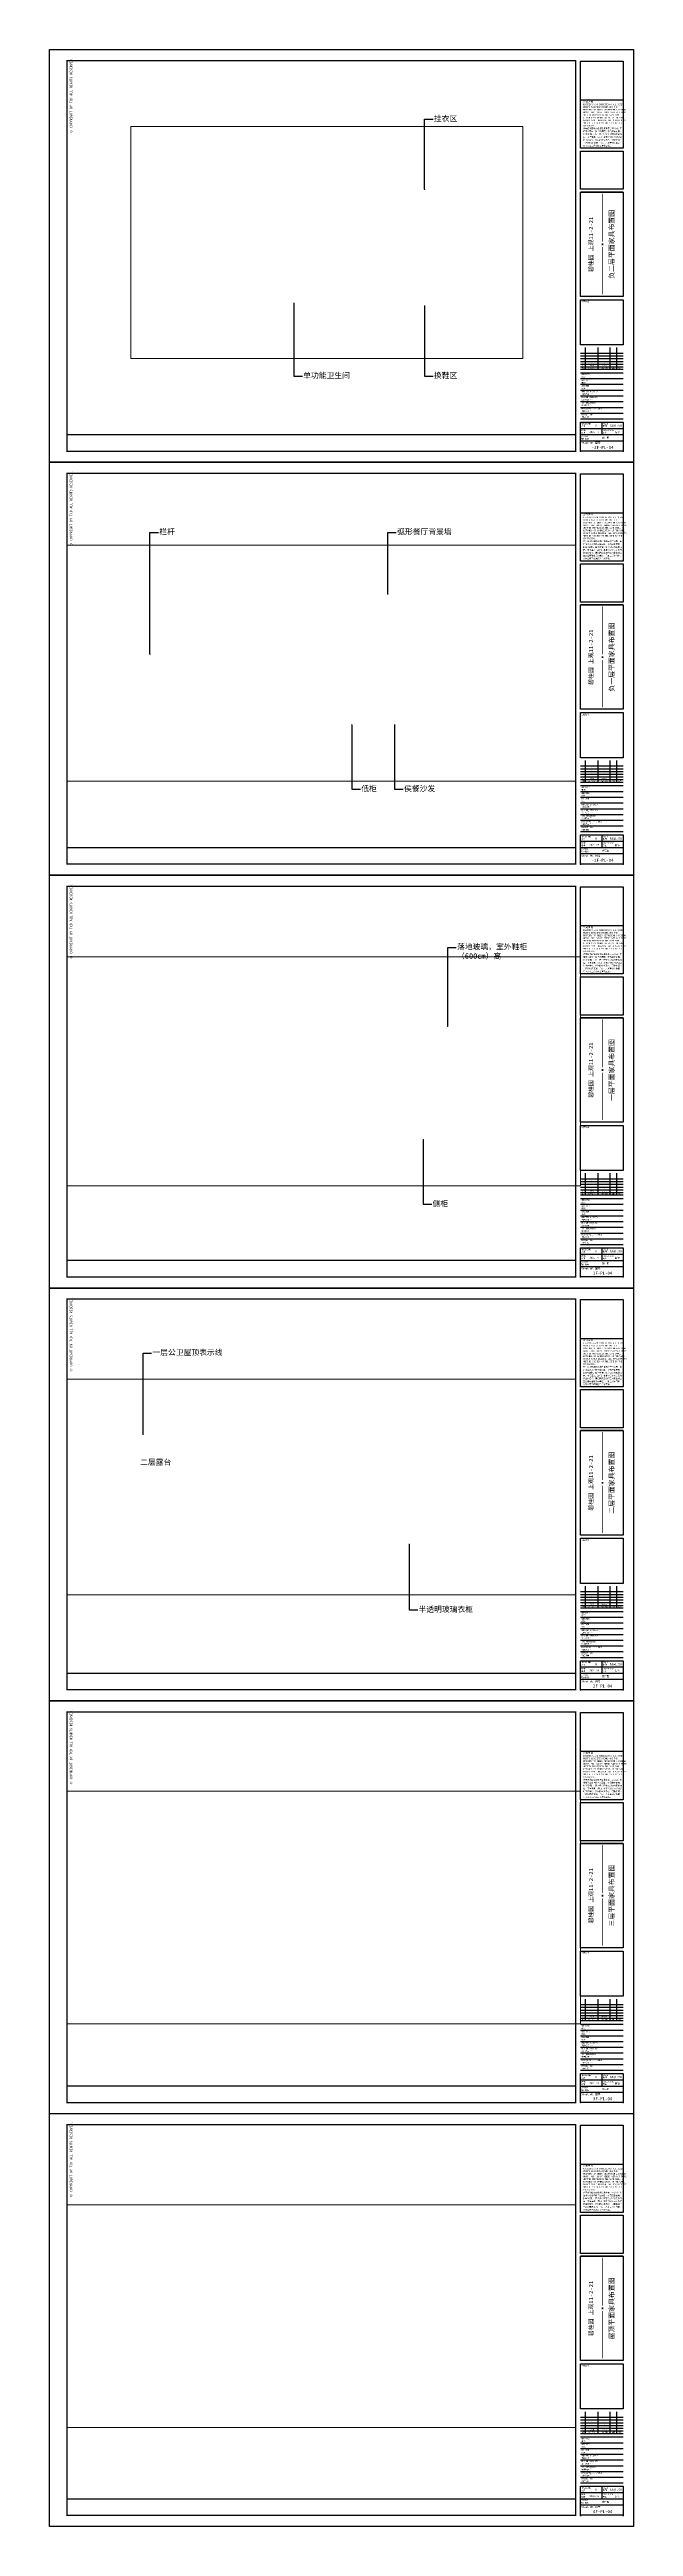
# Paper-space layout 'PLAN' of a CAD drawing. Header units: millimetres. Extents: x 23469 to 26696, y -99471 to -96744.
# Drawn here: x 26276 to 26696, y -99471 to -97689 of the extents above; entities outside this region: 2.
import ezdxf
from ezdxf.enums import TextEntityAlignment as Align

# ---------------------------------------------------------------- set-up
doc = ezdxf.new("R2010")
doc.units = ezdxf.units.MM
for name, color, linetype in [('F-TEXT', 6, 'Continuous'), ('S-COLUMN', 6, 'Continuous'), ('S-FRAME', 3, 'Continuous')]:
    doc.layers.add(name, color=color, linetype=linetype)
doc.styles.add('HT', font='simhei.ttf')
doc.styles.add('宋体', font='')
doc.styles.add('黑体', font='simhei.ttf')
doc.styles.get('宋体').set_extended_font_data('SimSun')
doc.dimstyles.new('TCD', dxfattribs={"dimscale": 0, "dimtxt": 2.2, "dimasz": 1, "dimexe": 1.25, "dimexo": 3, "dimtad": 1, "dimdec": 4, "dimrnd": 5, "dimtxsty": '宋体', "dimblk": 'ARCHTICK', "dimcen": 2.5, "dimadec": 0, "dimazin": 0, "dimtfac": 1, "dimtdec": 4, "dimtix": 1, "dimtmove": 2, "dimatfit": 3, "dimldrblk": 'DOT', "dimfxl": 1, "dimlwd": -1, "dimarcsym": 0})

# ---------------------------------------------------------------- blocks, each defined once
blk = doc.blocks.new('*U14')
at = {"layer": 'S-FRAME', "linetype": 'Continuous'}
h = blk.add_hatch(color=3, dxfattribs=at)
h.paths.add_polyline_path([(398.2, 157.4), (397.3, 157.4), (397.3, 156.8), (398.2, 156.8)])
h.paths.add_polyline_path([(398.2, 156.3), (398.2, 156.8), (397.3, 156.8), (397.3, 156.3)])
at = {"layer": 'S-FRAME', "color": 3}
for p, q in [((381.9, 260.7), (412.5, 260.7)), ((382, 64.4), (412.6, 64.4)), ((382, 60.2), (412.6, 60.2)), ((382, 56.1), (412.6, 56.1)), ((382, 52), (412.6, 52)), ((382, 47.8), (412.6, 47.8)), ((382, 43.7), (412.6, 43.7)), ((382, 39.5), (412.6, 39.5)), ((381.9, 28.9), (412.5, 28.9)), ((381.9, 24.4), (412.5, 24.4)), ((381.9, 19.9), (412.5, 19.9)), ((381.9, 19.9), (412.5, 19.9)), ((382, 35.4), (412.6, 35.4)), ((382, 31.3), (412.6, 31.3)), ((412.5, 8), (381.9, 8))]:
    blk.add_line(p, q, dxfattribs=at)
for points in [[(0, 297), (420, 297), (420, 0), (0, 0)], [(381.9, 288.7), (412.5, 288.7), (412.5, 225.9), (381.9, 225.9)], [(381.9, 223.9), (412.5, 223.9), (412.5, 196.4), (381.9, 196.4)], [(381.9, 194.4), (412.5, 194.4), (412.5, 119.3), (381.9, 119.3)], [(381.9, 117), (412.5, 117), (412.5, 84.5), (381.9, 84.5)], [(381.9, 28.9), (412.5, 28.9), (412.5, 8), (381.9, 8)]]:
    blk.add_lwpolyline(points, close=True, dxfattribs=at)
at = {"layer": 'S-FRAME', "color": 7, "const_width": 0.937}
blk.add_lwpolyline([(378.4, 289), (12.5, 289), (12.5, 8), (378.4, 8)], close=True, dxfattribs=at)
at = {"layer": 'S-FRAME', "color": 3}
for points in [[(412.5, 194.4), (381.9, 194.4)], [(381.9, 78.6), (412.5, 78.6)], [(381.9, 76.6), (412.5, 76.6)], [(381.9, 74.6), (412.5, 74.6)], [(381.9, 72.6), (412.5, 72.6)], [(385.5, 66.7), (385.5, 82.5)], [(394.5, 66.7), (394.5, 82.5)], [(403.3, 66.7), (403.3, 82.5)], [(408, 66.7), (408, 82.5)], [(381.9, 70.7), (412.5, 70.7)], [(381.9, 68.7), (412.5, 68.7)], [(412.5, 66.7), (381.9, 66.7)], [(397.2, 28.9), (397.2, 19.9)], [(412.5, 15.3), (381.9, 15.3)], [(412.5, 15.3), (381.9, 15.3)]]:
    blk.add_lwpolyline(points, dxfattribs=at)
at = {"layer": 'S-FRAME', "color": 3, "linetype": 'Continuous', "const_width": 0.303}
for points in [[(397.8, 193.3), (397.8, 158.8)], [(397.8, 120.8), (397.8, 154.9)]]:
    blk.add_lwpolyline(points, dxfattribs=at)
at = {"layer": 'S-FRAME', "color": 3, "linetype": 'Continuous', "const_width": 0.227}
blk.add_lwpolyline([(397.3, 156.3), (397.3, 157.4), (398.2, 157.4), (398.2, 156.3)], close=True, dxfattribs=at)
at = {"layer": 'S-FRAME', "color": 7}
blk.add_point((381.9, 8), dxfattribs=at)
at = {"layer": 'S-FRAME', "ltscale": 0.3}
blk.add_point((412.5, 8), dxfattribs=at)
at = {"layer": 'S-FRAME', "color": 1, "style": '宋体'}
blk.add_text('© COPYRIGHT BY TCD ALL RIGHTS RESERVED.', height=1.75, rotation=90, dxfattribs=at).set_placement((16.3, 264), align=Align.CENTER)
at = {"layer": 'S-FRAME', "linetype": 'Continuous', "style": '宋体'}
for s, height, p in [('公司声明', 1.25, (383.7, 258.9)), ('GROUP. AND CANNOT BEUSED WITHOUT THERE', 1.05, (383.8, 251.2)), ('WRITTEN PERMISSION.THE SAME SHALL BE', 1.05, (383.8, 249.3)), ('REVISIONS AND SUBMISSIONS ALL DESIGN', 1.05, (383.8, 256.9)), ('PRINTS &SPECIFICATIONS ARE THE', 1.05, (383.8, 255)), ('PROPERTY OF CHEER DECORATION & DESIGN', 1.05, (383.8, 253.1)), ('CONTRACTOR.', 1.05, (383.8, 241.7)), ('所有设计图纸及说明之版本属于本公司，未', 1.05, (383.7, 239.7)), ('经本公司允许和书面同意，不得擅自使用、', 1.05, (383.7, 237.6)), ('抄袭和复制。图中所有尺寸均以实地复核为', 1.05, (383.7, 235.5)), ('准，不得量度、臆测。本装修设计未涉及建', 1.05, (383.7, 233.4)), ('筑主体结构，其结构安全及施工可能性请业', 1.05, (383.7, 231.4)), ('RETURNED AT COMPLECATION OF THE WORK.', 1.05, (383.8, 247.4)), ('DO NOT SCALE DRAWING. ALL MEASUREMENTS', 1.05, (383.8, 245.5)), ('MUST BE CHECKED AT THE SITE BY THE', 1.05, (383.8, 243.6)), ('主咨询原建筑设计单位。凡加盖设计鲜章，', 1.05, (383.7, 229.3)), ('方为公司正式发行之有效图纸。', 1.05, (383.7, 227.2))]:
    blk.add_text(s, height=height, dxfattribs=at).set_placement(p)
at = {"layer": 'S-FRAME', "color": 3, "style": '宋体'}
for s, height, p in [('出图签章', 1, (382.5, 115.1)), ('序号', 0.804, (382.6, 67.2)), ('APPROVED ', 1, (382.6, 62.7)), ('VERIFIED', 1, (382.6, 58.5)), ('审定', 1, (382.6, 60.9)), ('审核', 1, (382.6, 56.7)), ('CHECKED', 1, (382.6, 54.5)), ('校对', 1, (382.6, 52.6)), ('设计阶段', 0.804, (387.6, 67.2)), ('修改日期', 0.804, (396.7, 67.2)), ('绘图', 0.804, (404.6, 67.2)), ('备注', 0.804, (409.1, 67.2)), ('AUDITED & CHECK ', 1.005, (382.6, 50.3)), ('THE DRAWINGER', 1.005, (382.6, 42.2)), ('图纸负责', 1, (382.6, 48.5)), ('DESIGN DINECTOR', 1.005, (382.6, 46.3)), ('设计负责', 1, (382.6, 44.5)), ('绘制负责', 1, (382.6, 40.5)), ('PRINCIPAL IN CHARGE', 1.005, (382.6, 38)), ('项目负责', 1, (382.6, 36.2)), ('深化总监', 0.315, (388.7, 49.2)), ('设计总监', 0.315, (388.7, 45.2)), ('绘制人', 0.315, (388.7, 41.2)), ('项目经理', 0.315, (388.7, 36.9)), ('REVISIONS', 1, (382.5, 27.2)), ('版次', 1, (382.5, 25.4)), ('DATE', 1, (382.5, 22.6)), ('STATUS ', 1, (382.5, 18.2)), ('PROJECT No.', 1.005, (382.6, 33.9)), ('项目编号', 1, (382.6, 32.1)), ('日期', 1, (382.5, 20.8)), ('SCALE', 1, (397.9, 27.2)), ('比例', 1, (397.9, 25.6)), ('DISCIPLINE', 1, (397.9, 22.6)), ('专业', 1, (397.9, 20.8)), ('设计阶段', 1, (382.5, 16.4)), ('Sheet NO.', 1.34, (382.5, 13.3)), ('图号', 1.34, (392.5, 13.3))]:
    blk.add_text(s, height=height, dxfattribs=at).set_placement(p)
at = {"layer": 'S-FRAME', "style": '宋体'}
blk.add_attdef('项目名称', text='', height=3, rotation=90, dxfattribs=at).set_placement((389.4, 156.8), align=Align.MIDDLE_CENTER)
blk = doc.blocks.new('*U4')
blk.add_point((25648.6, -96890.1))
at = {"color": 2, "ltscale": 0.3}
for p in [(25648.6, -96899.7), (25679.2, -96899.7), (25679.2, -96899.7)]:
    blk.add_point(p, dxfattribs=at)
at = {"color": 2, "ltscale": 0.3, "style": '宋体'}
for tag, height, p in [('平面布置图', 3.54, (25672.7, -96750.8)), ('图纸附加说明', 2.12, (25677.1, -96750.8))]:
    blk.add_attdef(tag, text='', height=height, rotation=90, dxfattribs=at).set_placement(p, align=Align.CENTER)
at = {"color": 2, "linetype": 'Continuous', "style": '黑体'}
for tag, p in [('V1.2', (25650.2, -96832.1)), ('V1.1', (25650.2, -96834)), ('V1', (25650.2, -96836)), ('S5', (25650.2, -96838)), ('阶段4', (25656.7, -96832.1)), ('阶段3', (25656.7, -96834)), ('阶段2', (25656.7, -96836)), ('阶段1', (25656.7, -96838)), ('日期4', (25665.6, -96832.1)), ('日期3', (25665.6, -96834)), ('日期2', (25665.6, -96836)), ('日期1', (25665.6, -96838))]:
    blk.add_attdef(tag, text='', height=0.65, dxfattribs=at).set_placement(p, align=Align.MIDDLE_CENTER)
at = {"color": 2, "ltscale": 0.3, "style": '宋体'}
for tag, p in [('审定', (25678.3, -96846.1)), ('专业负责人', (25678.3, -96858.5)), ('校对', (25678.3, -96854.4)), ('审核', (25678.3, -96850.2)), ('设计', (25678.3, -96862.6)), ('项目负责人', (25678.3, -96870.9)), ('项目编号', (25678.3, -96875)), ('绘图', (25678.3, -96866.8))]:
    blk.add_attdef(tag, text='', height=1.25, dxfattribs=at).set_placement(p, align=Align.RIGHT)
at = {"color": 2, "ltscale": 0.3}
for tag, height, style, p in [('A', 1.58, 'HT', (25659.8, -96882.1)), ('A2@1:50', 1.58, 'HT', (25674, -96882.1)), ('2011-12-31', 1.26, 'HT', (25658.5, -96886.4)), ('FF-01', 2.22, 'HT', (25664.5, -96898)), ('施工图', 1.25, '宋体', (25666.7, -96890.6)), ('装修', 1.25, '宋体', (25675, -96886.7))]:
    blk.add_attdef(tag, text='', height=height, dxfattribs=dict(at, style=style)).set_placement(p, align=Align.CENTER)
blk = doc.blocks.new('_ARCHTICK')
at = {"color": 0, "linetype": 'ByBlock', "const_width": 0.4}
blk.add_lwpolyline([(-0.5, -0.5), (0.5, 0.5)], dxfattribs=at)
blk = doc.blocks.new('_Dot')
at = {"color": 0, "linetype": 'ByBlock', "lineweight": -2}
blk.add_line((-0.5, 0), (-1, 0), dxfattribs=at)
at = {"color": 0, "linetype": 'ByBlock', "const_width": 0.5}
blk.add_lwpolyline([(-0.25, 0, 1), (0.25, 0, 1)], format="xyb", close=True, dxfattribs=at)

psp = doc.layouts.new('PLAN')

# ---------------------------------------------------------------- hatches: boundary and pattern name
h = psp.add_hatch(color=30)
edge = h.paths.add_edge_path()
edge.add_spline(control_points=[(23469.2, -96743.8), (23469.2, -96743.8), (23469.2, -96743.8), (23469.2, -96743.8)], knot_values=[54.407335, 54.407335, 54.407335, 54.407335, 54.41697, 54.41697, 54.41697, 54.41697], degree=3, periodic=0)
edge.add_spline(control_points=[(23469.2, -96743.8), (23469.2, -96743.8), (23469.2, -96743.8), (23469.2, -96743.8), (23469.2, -96743.8)], knot_values=[54.461396, 54.461396, 54.461396, 54.461396, 54.473522, 54.47364, 54.47364, 54.47364, 54.47364], degree=3, periodic=0)
h = psp.add_hatch(color=30)
edge = h.paths.add_edge_path()
edge.add_spline(control_points=[(23469.2, -96743.8), (23469.2, -96743.8), (23469.2, -96743.8), (23469.2, -96743.8), (23469.2, -96743.8), (23469.2, -96743.8)], knot_values=[54.47364, 54.47364, 54.47364, 54.47364, 54.476018, 54.477655, 54.479302, 54.479302, 54.479302, 54.479302], degree=3, periodic=0)
edge.add_spline(control_points=[(23469.2, -96743.8), (23469.2, -96743.8), (23469.2, -96743.8), (23469.2, -96743.8)], knot_values=[54.41697, 54.41697, 54.41697, 54.41697, 54.422356, 54.422356, 54.422356, 54.422356], degree=3, periodic=0)
edge = h.paths.add_edge_path()
edge.add_spline(control_points=[(23469.2, -96743.8), (23469.2, -96743.8), (23469.2, -96743.8), (23469.2, -96743.8)], knot_values=[54.42517, 54.42517, 54.42517, 54.42517, 54.433428, 54.433428, 54.433428, 54.433428], degree=3, periodic=0)
edge.add_spline(control_points=[(23469.2, -96743.8), (23469.2, -96743.8), (23469.2, -96743.8), (23469.2, -96743.8)], knot_values=[54.481775, 54.481775, 54.481775, 54.481775, 54.482736, 54.482736, 54.482736, 54.482736], degree=3, periodic=0)

# ---------------------------------------------------------------- linework, layer by layer
at = {"layer": 'S-FRAME', "linetype": 'Continuous'}
for p, q in [((26288.9, -97965.8), (26654.9, -97965.8)), ((26288.9, -97965.8), (26654.9, -97965.8)), ((26288.9, -98262.8), (26654.9, -98262.8)), ((26288.9, -98559.7), (26654.9, -98559.7)), ((26288.9, -98856.7), (26654.9, -98856.7)), ((26288.9, -99153.7), (26654.9, -99153.7)), ((26288.9, -99450.7), (26654.9, -99450.7))]:
    psp.add_line(p, q, dxfattribs=at)

# ---------------------------------------------------------------- block references
at = {"linetype": 'Continuous'}
ref = psp.add_blockref('*U4', (1009.8, -1078.1), dxfattribs=at)
ref.add_attrib('日期5', '.', dxfattribs={"color": 2, "linetype": 'Continuous', "height": 0.65, "style": '黑体'}).set_placement((26675.4, -97908.2), align=Align.MIDDLE_CENTER)
ref.add_attrib('日期4', '.', dxfattribs={"color": 2, "linetype": 'Continuous', "height": 0.65, "style": '黑体'}).set_placement((26675.4, -97910.2), align=Align.MIDDLE_CENTER)
ref.add_attrib('日期3', '.', dxfattribs={"color": 2, "linetype": 'Continuous', "height": 0.65, "style": '黑体'}).set_placement((26675.4, -97912.1), align=Align.MIDDLE_CENTER)
ref.add_attrib('日期2', '.', dxfattribs={"color": 2, "linetype": 'Continuous', "height": 0.65, "style": '黑体'}).set_placement((26675.4, -97914.1), align=Align.MIDDLE_CENTER)
ref.add_attrib('日期1', '2021.09', dxfattribs={"color": 2, "linetype": 'Continuous', "height": 0.65, "style": '黑体'}).set_placement((26675.4, -97916.1), align=Align.MIDDLE_CENTER)
ref.add_attrib('阶段5', '.', dxfattribs={"color": 2, "linetype": 'Continuous', "height": 0.65, "style": '黑体'}).set_placement((26666.5, -97908.2), align=Align.MIDDLE_CENTER)
ref.add_attrib('阶段4', '.', dxfattribs={"color": 2, "linetype": 'Continuous', "height": 0.65, "style": '黑体'}).set_placement((26666.5, -97910.2), align=Align.MIDDLE_CENTER)
ref.add_attrib('阶段3', '.', dxfattribs={"color": 2, "linetype": 'Continuous', "height": 0.65, "style": '黑体'}).set_placement((26666.5, -97912.1), align=Align.MIDDLE_CENTER)
ref.add_attrib('阶段2', '.', dxfattribs={"color": 2, "linetype": 'Continuous', "height": 0.65, "style": '黑体'}).set_placement((26666.5, -97914.1), align=Align.MIDDLE_CENTER)
ref.add_attrib('阶段1', '施工图', dxfattribs={"color": 2, "linetype": 'Continuous', "height": 0.65, "style": '黑体'}).set_placement((26666.5, -97916.1), align=Align.MIDDLE_CENTER)
ref.add_attrib('V1.2', '.', dxfattribs={"color": 2, "linetype": 'Continuous', "height": 0.65, "style": '黑体'}).set_placement((26660, -97910.2), align=Align.MIDDLE_CENTER)
ref.add_attrib('S6', '.', dxfattribs={"color": 2, "linetype": 'Continuous', "height": 0.65, "style": '黑体'}).set_placement((26660, -97908.2), align=Align.MIDDLE_CENTER)
ref.add_attrib('V1.1', '.', dxfattribs={"color": 2, "linetype": 'Continuous', "height": 0.65, "style": '黑体'}).set_placement((26660, -97912.1), align=Align.MIDDLE_CENTER)
ref.add_attrib('V1', '.', dxfattribs={"color": 2, "linetype": 'Continuous', "height": 0.65, "style": '黑体'}).set_placement((26660, -97914.1), align=Align.MIDDLE_CENTER)
ref.add_attrib('S5', 'A', dxfattribs={"color": 2, "linetype": 'Continuous', "height": 0.65, "style": '黑体'}).set_placement((26660, -97916.1), align=Align.MIDDLE_CENTER)
ref.add_attrib('FF-01', '-2F-PL-04', dxfattribs={"color": 2, "ltscale": 0.3, "height": 2.22, "style": 'HT'}).set_placement((26674.3, -97976.1), align=Align.CENTER)
ref.add_attrib('施工图', '施工图', dxfattribs={"color": 2, "ltscale": 0.3, "height": 1.25, "style": '宋体'}).set_placement((26676.5, -97968.7), align=Align.CENTER)
ref.add_attrib('2011-12-31', '2021.09', dxfattribs={"color": 2, "ltscale": 0.3, "height": 1.26, "style": 'HT'}).set_placement((26668.3, -97964.5), align=Align.CENTER)
ref.add_attrib('装修', '装修', dxfattribs={"color": 2, "ltscale": 0.3, "height": 1.25, "style": '宋体'}).set_placement((26684.8, -97964.8), align=Align.CENTER)
ref.add_attrib('A2@1:50', 'A3@1:50', dxfattribs={"color": 2, "ltscale": 0.3, "height": 1.58, "style": 'HT'}).set_placement((26683.8, -97960.1), align=Align.CENTER)
ref.add_attrib('A', 'A', dxfattribs={"color": 2, "ltscale": 0.3, "height": 1.58, "style": 'HT'}).set_placement((26669.6, -97960.1), align=Align.CENTER)
ref.add_attrib('平面布置图', '负二层平面家具布置图', dxfattribs={"color": 2, "ltscale": 0.3, "height": 3.54, "rotation": 90, "style": '宋体'}).set_placement((26682.5, -97828.9), align=Align.CENTER)
ref = psp.add_blockref('*U4', (1009.8, -1078.1), dxfattribs=at)
ref.add_attrib('日期5', '.', dxfattribs={"color": 2, "linetype": 'Continuous', "height": 0.65, "style": '黑体'}).set_placement((26675.4, -97908.2), align=Align.MIDDLE_CENTER)
ref.add_attrib('日期4', '.', dxfattribs={"color": 2, "linetype": 'Continuous', "height": 0.65, "style": '黑体'}).set_placement((26675.4, -97910.2), align=Align.MIDDLE_CENTER)
ref.add_attrib('日期3', '.', dxfattribs={"color": 2, "linetype": 'Continuous', "height": 0.65, "style": '黑体'}).set_placement((26675.4, -97912.1), align=Align.MIDDLE_CENTER)
ref.add_attrib('日期2', '.', dxfattribs={"color": 2, "linetype": 'Continuous', "height": 0.65, "style": '黑体'}).set_placement((26675.4, -97914.1), align=Align.MIDDLE_CENTER)
ref.add_attrib('日期1', '2021.09', dxfattribs={"color": 2, "linetype": 'Continuous', "height": 0.65, "style": '黑体'}).set_placement((26675.4, -97916.1), align=Align.MIDDLE_CENTER)
ref.add_attrib('阶段5', '.', dxfattribs={"color": 2, "linetype": 'Continuous', "height": 0.65, "style": '黑体'}).set_placement((26666.5, -97908.2), align=Align.MIDDLE_CENTER)
ref.add_attrib('阶段4', '.', dxfattribs={"color": 2, "linetype": 'Continuous', "height": 0.65, "style": '黑体'}).set_placement((26666.5, -97910.2), align=Align.MIDDLE_CENTER)
ref.add_attrib('阶段3', '.', dxfattribs={"color": 2, "linetype": 'Continuous', "height": 0.65, "style": '黑体'}).set_placement((26666.5, -97912.1), align=Align.MIDDLE_CENTER)
ref.add_attrib('阶段2', '.', dxfattribs={"color": 2, "linetype": 'Continuous', "height": 0.65, "style": '黑体'}).set_placement((26666.5, -97914.1), align=Align.MIDDLE_CENTER)
ref.add_attrib('阶段1', '施工图', dxfattribs={"color": 2, "linetype": 'Continuous', "height": 0.65, "style": '黑体'}).set_placement((26666.5, -97916.1), align=Align.MIDDLE_CENTER)
ref.add_attrib('V1.2', '.', dxfattribs={"color": 2, "linetype": 'Continuous', "height": 0.65, "style": '黑体'}).set_placement((26660, -97910.2), align=Align.MIDDLE_CENTER)
ref.add_attrib('S6', '.', dxfattribs={"color": 2, "linetype": 'Continuous', "height": 0.65, "style": '黑体'}).set_placement((26660, -97908.2), align=Align.MIDDLE_CENTER)
ref.add_attrib('V1.1', '.', dxfattribs={"color": 2, "linetype": 'Continuous', "height": 0.65, "style": '黑体'}).set_placement((26660, -97912.1), align=Align.MIDDLE_CENTER)
ref.add_attrib('V1', '.', dxfattribs={"color": 2, "linetype": 'Continuous', "height": 0.65, "style": '黑体'}).set_placement((26660, -97914.1), align=Align.MIDDLE_CENTER)
ref.add_attrib('S5', 'A', dxfattribs={"color": 2, "linetype": 'Continuous', "height": 0.65, "style": '黑体'}).set_placement((26660, -97916.1), align=Align.MIDDLE_CENTER)
ref.add_attrib('FF-01', '-2F-PL-04', dxfattribs={"color": 2, "ltscale": 0.3, "height": 2.22, "style": 'HT'}).set_placement((26674.3, -97976.1), align=Align.CENTER)
ref.add_attrib('施工图', '施工图', dxfattribs={"color": 2, "ltscale": 0.3, "height": 1.25, "style": '宋体'}).set_placement((26676.5, -97968.7), align=Align.CENTER)
ref.add_attrib('2011-12-31', '2021.09', dxfattribs={"color": 2, "ltscale": 0.3, "height": 1.26, "style": 'HT'}).set_placement((26668.3, -97964.5), align=Align.CENTER)
ref.add_attrib('装修', '装修', dxfattribs={"color": 2, "ltscale": 0.3, "height": 1.25, "style": '宋体'}).set_placement((26684.8, -97964.8), align=Align.CENTER)
ref.add_attrib('A2@1:50', 'A3@1:50', dxfattribs={"color": 2, "ltscale": 0.3, "height": 1.58, "style": 'HT'}).set_placement((26683.8, -97960.1), align=Align.CENTER)
ref.add_attrib('A', 'A', dxfattribs={"color": 2, "ltscale": 0.3, "height": 1.58, "style": 'HT'}).set_placement((26669.6, -97960.1), align=Align.CENTER)
ref.add_attrib('平面布置图', '负二层平面家具布置图', dxfattribs={"color": 2, "ltscale": 0.3, "height": 3.54, "rotation": 90, "style": '宋体'}).set_placement((26682.5, -97828.9), align=Align.CENTER)
ref = psp.add_blockref('*U4', (1009.8, -1375.1), dxfattribs=at)
ref.add_attrib('日期5', '.', dxfattribs={"color": 2, "linetype": 'Continuous', "height": 0.65, "style": '黑体'}).set_placement((26675.4, -98205.2), align=Align.MIDDLE_CENTER)
ref.add_attrib('日期4', '.', dxfattribs={"color": 2, "linetype": 'Continuous', "height": 0.65, "style": '黑体'}).set_placement((26675.4, -98207.1), align=Align.MIDDLE_CENTER)
ref.add_attrib('日期3', '.', dxfattribs={"color": 2, "linetype": 'Continuous', "height": 0.65, "style": '黑体'}).set_placement((26675.4, -98209.1), align=Align.MIDDLE_CENTER)
ref.add_attrib('日期2', '.', dxfattribs={"color": 2, "linetype": 'Continuous', "height": 0.65, "style": '黑体'}).set_placement((26675.4, -98211.1), align=Align.MIDDLE_CENTER)
ref.add_attrib('日期1', '2021.09', dxfattribs={"color": 2, "linetype": 'Continuous', "height": 0.65, "style": '黑体'}).set_placement((26675.4, -98213.1), align=Align.MIDDLE_CENTER)
ref.add_attrib('阶段5', '.', dxfattribs={"color": 2, "linetype": 'Continuous', "height": 0.65, "style": '黑体'}).set_placement((26666.5, -98205.2), align=Align.MIDDLE_CENTER)
ref.add_attrib('阶段4', '.', dxfattribs={"color": 2, "linetype": 'Continuous', "height": 0.65, "style": '黑体'}).set_placement((26666.5, -98207.1), align=Align.MIDDLE_CENTER)
ref.add_attrib('阶段3', '.', dxfattribs={"color": 2, "linetype": 'Continuous', "height": 0.65, "style": '黑体'}).set_placement((26666.5, -98209.1), align=Align.MIDDLE_CENTER)
ref.add_attrib('阶段2', '.', dxfattribs={"color": 2, "linetype": 'Continuous', "height": 0.65, "style": '黑体'}).set_placement((26666.5, -98211.1), align=Align.MIDDLE_CENTER)
ref.add_attrib('阶段1', '施工图', dxfattribs={"color": 2, "linetype": 'Continuous', "height": 0.65, "style": '黑体'}).set_placement((26666.5, -98213.1), align=Align.MIDDLE_CENTER)
ref.add_attrib('V1.2', '.', dxfattribs={"color": 2, "linetype": 'Continuous', "height": 0.65, "style": '黑体'}).set_placement((26660, -98207.1), align=Align.MIDDLE_CENTER)
ref.add_attrib('S6', '.', dxfattribs={"color": 2, "linetype": 'Continuous', "height": 0.65, "style": '黑体'}).set_placement((26660, -98205.2), align=Align.MIDDLE_CENTER)
ref.add_attrib('V1.1', '.', dxfattribs={"color": 2, "linetype": 'Continuous', "height": 0.65, "style": '黑体'}).set_placement((26660, -98209.1), align=Align.MIDDLE_CENTER)
ref.add_attrib('V1', '.', dxfattribs={"color": 2, "linetype": 'Continuous', "height": 0.65, "style": '黑体'}).set_placement((26660, -98211.1), align=Align.MIDDLE_CENTER)
ref.add_attrib('S5', 'A', dxfattribs={"color": 2, "linetype": 'Continuous', "height": 0.65, "style": '黑体'}).set_placement((26660, -98213.1), align=Align.MIDDLE_CENTER)
ref.add_attrib('FF-01', '-1F-PL-04', dxfattribs={"color": 2, "ltscale": 0.3, "height": 2.22, "style": 'HT'}).set_placement((26674.3, -98273.1), align=Align.CENTER)
ref.add_attrib('施工图', '施工图', dxfattribs={"color": 2, "ltscale": 0.3, "height": 1.25, "style": '宋体'}).set_placement((26676.5, -98265.7), align=Align.CENTER)
ref.add_attrib('2011-12-31', '2021.09', dxfattribs={"color": 2, "ltscale": 0.3, "height": 1.26, "style": 'HT'}).set_placement((26668.3, -98261.5), align=Align.CENTER)
ref.add_attrib('装修', '装修', dxfattribs={"color": 2, "ltscale": 0.3, "height": 1.25, "style": '宋体'}).set_placement((26684.8, -98261.8), align=Align.CENTER)
ref.add_attrib('A2@1:50', 'A3@1:50', dxfattribs={"color": 2, "ltscale": 0.3, "height": 1.58, "style": 'HT'}).set_placement((26683.8, -98257.1), align=Align.CENTER)
ref.add_attrib('A', 'A', dxfattribs={"color": 2, "ltscale": 0.3, "height": 1.58, "style": 'HT'}).set_placement((26669.6, -98257.1), align=Align.CENTER)
ref.add_attrib('平面布置图', '负一层平面家具布置图', dxfattribs={"color": 2, "ltscale": 0.3, "height": 3.54, "rotation": 90, "style": '宋体'}).set_placement((26682.5, -98125.9), align=Align.CENTER)
ref = psp.add_blockref('*U4', (1009.8, -1672), dxfattribs=at)
ref.add_attrib('日期5', '.', dxfattribs={"color": 2, "linetype": 'Continuous', "height": 0.65, "style": '黑体'}).set_placement((26675.4, -98502.1), align=Align.MIDDLE_CENTER)
ref.add_attrib('日期4', '.', dxfattribs={"color": 2, "linetype": 'Continuous', "height": 0.65, "style": '黑体'}).set_placement((26675.4, -98504.1), align=Align.MIDDLE_CENTER)
ref.add_attrib('日期3', '.', dxfattribs={"color": 2, "linetype": 'Continuous', "height": 0.65, "style": '黑体'}).set_placement((26675.4, -98506.1), align=Align.MIDDLE_CENTER)
ref.add_attrib('日期2', '.', dxfattribs={"color": 2, "linetype": 'Continuous', "height": 0.65, "style": '黑体'}).set_placement((26675.4, -98508.1), align=Align.MIDDLE_CENTER)
ref.add_attrib('日期1', '2021.09', dxfattribs={"color": 2, "linetype": 'Continuous', "height": 0.65, "style": '黑体'}).set_placement((26675.4, -98510.1), align=Align.MIDDLE_CENTER)
ref.add_attrib('阶段5', '.', dxfattribs={"color": 2, "linetype": 'Continuous', "height": 0.65, "style": '黑体'}).set_placement((26666.5, -98502.1), align=Align.MIDDLE_CENTER)
ref.add_attrib('阶段4', '.', dxfattribs={"color": 2, "linetype": 'Continuous', "height": 0.65, "style": '黑体'}).set_placement((26666.5, -98504.1), align=Align.MIDDLE_CENTER)
ref.add_attrib('阶段3', '.', dxfattribs={"color": 2, "linetype": 'Continuous', "height": 0.65, "style": '黑体'}).set_placement((26666.5, -98506.1), align=Align.MIDDLE_CENTER)
ref.add_attrib('阶段2', '.', dxfattribs={"color": 2, "linetype": 'Continuous', "height": 0.65, "style": '黑体'}).set_placement((26666.5, -98508.1), align=Align.MIDDLE_CENTER)
ref.add_attrib('阶段1', '施工图', dxfattribs={"color": 2, "linetype": 'Continuous', "height": 0.65, "style": '黑体'}).set_placement((26666.5, -98510.1), align=Align.MIDDLE_CENTER)
ref.add_attrib('V1.2', '.', dxfattribs={"color": 2, "linetype": 'Continuous', "height": 0.65, "style": '黑体'}).set_placement((26660, -98504.1), align=Align.MIDDLE_CENTER)
ref.add_attrib('S6', '.', dxfattribs={"color": 2, "linetype": 'Continuous', "height": 0.65, "style": '黑体'}).set_placement((26660, -98502.1), align=Align.MIDDLE_CENTER)
ref.add_attrib('V1.1', '.', dxfattribs={"color": 2, "linetype": 'Continuous', "height": 0.65, "style": '黑体'}).set_placement((26660, -98506.1), align=Align.MIDDLE_CENTER)
ref.add_attrib('V1', '.', dxfattribs={"color": 2, "linetype": 'Continuous', "height": 0.65, "style": '黑体'}).set_placement((26660, -98508.1), align=Align.MIDDLE_CENTER)
ref.add_attrib('S5', 'A', dxfattribs={"color": 2, "linetype": 'Continuous', "height": 0.65, "style": '黑体'}).set_placement((26660, -98510.1), align=Align.MIDDLE_CENTER)
ref.add_attrib('FF-01', '1F-PL-04', dxfattribs={"color": 2, "ltscale": 0.3, "height": 2.22, "style": 'HT'}).set_placement((26674.3, -98570.1), align=Align.CENTER)
ref.add_attrib('施工图', '施工图', dxfattribs={"color": 2, "ltscale": 0.3, "height": 1.25, "style": '宋体'}).set_placement((26676.5, -98562.7), align=Align.CENTER)
ref.add_attrib('2011-12-31', '2021.09', dxfattribs={"color": 2, "ltscale": 0.3, "height": 1.26, "style": 'HT'}).set_placement((26668.3, -98558.5), align=Align.CENTER)
ref.add_attrib('装修', '装修', dxfattribs={"color": 2, "ltscale": 0.3, "height": 1.25, "style": '宋体'}).set_placement((26684.8, -98558.7), align=Align.CENTER)
ref.add_attrib('A2@1:50', 'A3@1:50', dxfattribs={"color": 2, "ltscale": 0.3, "height": 1.58, "style": 'HT'}).set_placement((26683.8, -98554.1), align=Align.CENTER)
ref.add_attrib('A', 'A', dxfattribs={"color": 2, "ltscale": 0.3, "height": 1.58, "style": 'HT'}).set_placement((26669.6, -98554.1), align=Align.CENTER)
ref.add_attrib('平面布置图', '一层平面家具布置图', dxfattribs={"color": 2, "ltscale": 0.3, "height": 3.54, "rotation": 90, "style": '宋体'}).set_placement((26682.5, -98422.9), align=Align.CENTER)
ref = psp.add_blockref('*U4', (1009.8, -1969), dxfattribs=at)
ref.add_attrib('日期5', '.', dxfattribs={"color": 2, "linetype": 'Continuous', "height": 0.65, "style": '黑体'}).set_placement((26675.4, -98799.1), align=Align.MIDDLE_CENTER)
ref.add_attrib('日期4', '.', dxfattribs={"color": 2, "linetype": 'Continuous', "height": 0.65, "style": '黑体'}).set_placement((26675.4, -98801.1), align=Align.MIDDLE_CENTER)
ref.add_attrib('日期3', '.', dxfattribs={"color": 2, "linetype": 'Continuous', "height": 0.65, "style": '黑体'}).set_placement((26675.4, -98803), align=Align.MIDDLE_CENTER)
ref.add_attrib('日期2', '.', dxfattribs={"color": 2, "linetype": 'Continuous', "height": 0.65, "style": '黑体'}).set_placement((26675.4, -98805.1), align=Align.MIDDLE_CENTER)
ref.add_attrib('日期1', '2021.09', dxfattribs={"color": 2, "linetype": 'Continuous', "height": 0.65, "style": '黑体'}).set_placement((26675.4, -98807.1), align=Align.MIDDLE_CENTER)
ref.add_attrib('阶段5', '.', dxfattribs={"color": 2, "linetype": 'Continuous', "height": 0.65, "style": '黑体'}).set_placement((26666.5, -98799.1), align=Align.MIDDLE_CENTER)
ref.add_attrib('阶段4', '.', dxfattribs={"color": 2, "linetype": 'Continuous', "height": 0.65, "style": '黑体'}).set_placement((26666.5, -98801.1), align=Align.MIDDLE_CENTER)
ref.add_attrib('阶段3', '.', dxfattribs={"color": 2, "linetype": 'Continuous', "height": 0.65, "style": '黑体'}).set_placement((26666.5, -98803), align=Align.MIDDLE_CENTER)
ref.add_attrib('阶段2', '.', dxfattribs={"color": 2, "linetype": 'Continuous', "height": 0.65, "style": '黑体'}).set_placement((26666.5, -98805.1), align=Align.MIDDLE_CENTER)
ref.add_attrib('阶段1', '施工图', dxfattribs={"color": 2, "linetype": 'Continuous', "height": 0.65, "style": '黑体'}).set_placement((26666.5, -98807.1), align=Align.MIDDLE_CENTER)
ref.add_attrib('V1.2', '.', dxfattribs={"color": 2, "linetype": 'Continuous', "height": 0.65, "style": '黑体'}).set_placement((26660, -98801.1), align=Align.MIDDLE_CENTER)
ref.add_attrib('S6', '.', dxfattribs={"color": 2, "linetype": 'Continuous', "height": 0.65, "style": '黑体'}).set_placement((26660, -98799.1), align=Align.MIDDLE_CENTER)
ref.add_attrib('V1.1', '.', dxfattribs={"color": 2, "linetype": 'Continuous', "height": 0.65, "style": '黑体'}).set_placement((26660, -98803), align=Align.MIDDLE_CENTER)
ref.add_attrib('V1', '.', dxfattribs={"color": 2, "linetype": 'Continuous', "height": 0.65, "style": '黑体'}).set_placement((26660, -98805.1), align=Align.MIDDLE_CENTER)
ref.add_attrib('S5', 'A', dxfattribs={"color": 2, "linetype": 'Continuous', "height": 0.65, "style": '黑体'}).set_placement((26660, -98807.1), align=Align.MIDDLE_CENTER)
ref.add_attrib('FF-01', '2F-PL-04', dxfattribs={"color": 2, "ltscale": 0.3, "height": 2.22, "style": 'HT'}).set_placement((26674.3, -98867.1), align=Align.CENTER)
ref.add_attrib('施工图', '施工图', dxfattribs={"color": 2, "ltscale": 0.3, "height": 1.25, "style": '宋体'}).set_placement((26676.5, -98859.6), align=Align.CENTER)
ref.add_attrib('2011-12-31', '2021.09', dxfattribs={"color": 2, "ltscale": 0.3, "height": 1.26, "style": 'HT'}).set_placement((26668.3, -98855.5), align=Align.CENTER)
ref.add_attrib('装修', '装修', dxfattribs={"color": 2, "ltscale": 0.3, "height": 1.25, "style": '宋体'}).set_placement((26684.8, -98855.7), align=Align.CENTER)
ref.add_attrib('A2@1:50', 'A3@1:50', dxfattribs={"color": 2, "ltscale": 0.3, "height": 1.58, "style": 'HT'}).set_placement((26683.8, -98851.1), align=Align.CENTER)
ref.add_attrib('A', 'A', dxfattribs={"color": 2, "ltscale": 0.3, "height": 1.58, "style": 'HT'}).set_placement((26669.6, -98851.1), align=Align.CENTER)
ref.add_attrib('平面布置图', '二层平面家具布置图', dxfattribs={"color": 2, "ltscale": 0.3, "height": 3.54, "rotation": 90, "style": '宋体'}).set_placement((26682.5, -98719.8), align=Align.CENTER)
ref = psp.add_blockref('*U4', (1009.8, -2266), dxfattribs=at)
ref.add_attrib('日期5', '.', dxfattribs={"color": 2, "linetype": 'Continuous', "height": 0.65, "style": '黑体'}).set_placement((26675.4, -99096.1), align=Align.MIDDLE_CENTER)
ref.add_attrib('日期4', '.', dxfattribs={"color": 2, "linetype": 'Continuous', "height": 0.65, "style": '黑体'}).set_placement((26675.4, -99098.1), align=Align.MIDDLE_CENTER)
ref.add_attrib('日期3', '.', dxfattribs={"color": 2, "linetype": 'Continuous', "height": 0.65, "style": '黑体'}).set_placement((26675.4, -99100), align=Align.MIDDLE_CENTER)
ref.add_attrib('日期2', '.', dxfattribs={"color": 2, "linetype": 'Continuous', "height": 0.65, "style": '黑体'}).set_placement((26675.4, -99102), align=Align.MIDDLE_CENTER)
ref.add_attrib('日期1', '2021.09', dxfattribs={"color": 2, "linetype": 'Continuous', "height": 0.65, "style": '黑体'}).set_placement((26675.4, -99104), align=Align.MIDDLE_CENTER)
ref.add_attrib('阶段5', '.', dxfattribs={"color": 2, "linetype": 'Continuous', "height": 0.65, "style": '黑体'}).set_placement((26666.5, -99096.1), align=Align.MIDDLE_CENTER)
ref.add_attrib('阶段4', '.', dxfattribs={"color": 2, "linetype": 'Continuous', "height": 0.65, "style": '黑体'}).set_placement((26666.5, -99098.1), align=Align.MIDDLE_CENTER)
ref.add_attrib('阶段3', '.', dxfattribs={"color": 2, "linetype": 'Continuous', "height": 0.65, "style": '黑体'}).set_placement((26666.5, -99100), align=Align.MIDDLE_CENTER)
ref.add_attrib('阶段2', '.', dxfattribs={"color": 2, "linetype": 'Continuous', "height": 0.65, "style": '黑体'}).set_placement((26666.5, -99102), align=Align.MIDDLE_CENTER)
ref.add_attrib('阶段1', '施工图', dxfattribs={"color": 2, "linetype": 'Continuous', "height": 0.65, "style": '黑体'}).set_placement((26666.5, -99104), align=Align.MIDDLE_CENTER)
ref.add_attrib('V1.2', '.', dxfattribs={"color": 2, "linetype": 'Continuous', "height": 0.65, "style": '黑体'}).set_placement((26660, -99098.1), align=Align.MIDDLE_CENTER)
ref.add_attrib('S6', '.', dxfattribs={"color": 2, "linetype": 'Continuous', "height": 0.65, "style": '黑体'}).set_placement((26660, -99096.1), align=Align.MIDDLE_CENTER)
ref.add_attrib('V1.1', '.', dxfattribs={"color": 2, "linetype": 'Continuous', "height": 0.65, "style": '黑体'}).set_placement((26660, -99100), align=Align.MIDDLE_CENTER)
ref.add_attrib('V1', '.', dxfattribs={"color": 2, "linetype": 'Continuous', "height": 0.65, "style": '黑体'}).set_placement((26660, -99102), align=Align.MIDDLE_CENTER)
ref.add_attrib('S5', 'A', dxfattribs={"color": 2, "linetype": 'Continuous', "height": 0.65, "style": '黑体'}).set_placement((26660, -99104), align=Align.MIDDLE_CENTER)
ref.add_attrib('FF-01', '3F-PL-04', dxfattribs={"color": 2, "ltscale": 0.3, "height": 2.22, "style": 'HT'}).set_placement((26674.3, -99164), align=Align.CENTER)
ref.add_attrib('施工图', '施工图', dxfattribs={"color": 2, "ltscale": 0.3, "height": 1.25, "style": '宋体'}).set_placement((26676.5, -99156.6), align=Align.CENTER)
ref.add_attrib('2011-12-31', '2021.09', dxfattribs={"color": 2, "ltscale": 0.3, "height": 1.26, "style": 'HT'}).set_placement((26668.3, -99152.4), align=Align.CENTER)
ref.add_attrib('装修', '装修', dxfattribs={"color": 2, "ltscale": 0.3, "height": 1.25, "style": '宋体'}).set_placement((26684.8, -99152.7), align=Align.CENTER)
ref.add_attrib('A2@1:50', 'A3@1:50', dxfattribs={"color": 2, "ltscale": 0.3, "height": 1.58, "style": 'HT'}).set_placement((26683.8, -99148.1), align=Align.CENTER)
ref.add_attrib('A', 'A', dxfattribs={"color": 2, "ltscale": 0.3, "height": 1.58, "style": 'HT'}).set_placement((26669.6, -99148.1), align=Align.CENTER)
ref.add_attrib('平面布置图', '三层平面家具布置图', dxfattribs={"color": 2, "ltscale": 0.3, "height": 3.54, "rotation": 90, "style": '宋体'}).set_placement((26682.5, -99016.8), align=Align.CENTER)
ref = psp.add_blockref('*U4', (1009.8, -2563), dxfattribs=at)
ref.add_attrib('日期5', '.', dxfattribs={"color": 2, "linetype": 'Continuous', "height": 0.65, "style": '黑体'}).set_placement((26675.4, -99393.1), align=Align.MIDDLE_CENTER)
ref.add_attrib('日期4', '.', dxfattribs={"color": 2, "linetype": 'Continuous', "height": 0.65, "style": '黑体'}).set_placement((26675.4, -99395.1), align=Align.MIDDLE_CENTER)
ref.add_attrib('日期3', '.', dxfattribs={"color": 2, "linetype": 'Continuous', "height": 0.65, "style": '黑体'}).set_placement((26675.4, -99397), align=Align.MIDDLE_CENTER)
ref.add_attrib('日期2', '.', dxfattribs={"color": 2, "linetype": 'Continuous', "height": 0.65, "style": '黑体'}).set_placement((26675.4, -99399), align=Align.MIDDLE_CENTER)
ref.add_attrib('日期1', '2021.09', dxfattribs={"color": 2, "linetype": 'Continuous', "height": 0.65, "style": '黑体'}).set_placement((26675.4, -99401), align=Align.MIDDLE_CENTER)
ref.add_attrib('阶段5', '.', dxfattribs={"color": 2, "linetype": 'Continuous', "height": 0.65, "style": '黑体'}).set_placement((26666.5, -99393.1), align=Align.MIDDLE_CENTER)
ref.add_attrib('阶段4', '.', dxfattribs={"color": 2, "linetype": 'Continuous', "height": 0.65, "style": '黑体'}).set_placement((26666.5, -99395.1), align=Align.MIDDLE_CENTER)
ref.add_attrib('阶段3', '.', dxfattribs={"color": 2, "linetype": 'Continuous', "height": 0.65, "style": '黑体'}).set_placement((26666.5, -99397), align=Align.MIDDLE_CENTER)
ref.add_attrib('阶段2', '.', dxfattribs={"color": 2, "linetype": 'Continuous', "height": 0.65, "style": '黑体'}).set_placement((26666.5, -99399), align=Align.MIDDLE_CENTER)
ref.add_attrib('阶段1', '施工图', dxfattribs={"color": 2, "linetype": 'Continuous', "height": 0.65, "style": '黑体'}).set_placement((26666.5, -99401), align=Align.MIDDLE_CENTER)
ref.add_attrib('V1.2', '.', dxfattribs={"color": 2, "linetype": 'Continuous', "height": 0.65, "style": '黑体'}).set_placement((26660, -99395.1), align=Align.MIDDLE_CENTER)
ref.add_attrib('S6', '.', dxfattribs={"color": 2, "linetype": 'Continuous', "height": 0.65, "style": '黑体'}).set_placement((26660, -99393.1), align=Align.MIDDLE_CENTER)
ref.add_attrib('V1.1', '.', dxfattribs={"color": 2, "linetype": 'Continuous', "height": 0.65, "style": '黑体'}).set_placement((26660, -99397), align=Align.MIDDLE_CENTER)
ref.add_attrib('V1', '.', dxfattribs={"color": 2, "linetype": 'Continuous', "height": 0.65, "style": '黑体'}).set_placement((26660, -99399), align=Align.MIDDLE_CENTER)
ref.add_attrib('S5', 'A', dxfattribs={"color": 2, "linetype": 'Continuous', "height": 0.65, "style": '黑体'}).set_placement((26660, -99401), align=Align.MIDDLE_CENTER)
ref.add_attrib('FF-01', '4F-PL-04', dxfattribs={"color": 2, "ltscale": 0.3, "height": 2.22, "style": 'HT'}).set_placement((26674.3, -99461), align=Align.CENTER)
ref.add_attrib('施工图', '施工图', dxfattribs={"color": 2, "ltscale": 0.3, "height": 1.25, "style": '宋体'}).set_placement((26676.5, -99453.6), align=Align.CENTER)
ref.add_attrib('2011-12-31', '2021.09', dxfattribs={"color": 2, "ltscale": 0.3, "height": 1.26, "style": 'HT'}).set_placement((26668.3, -99449.4), align=Align.CENTER)
ref.add_attrib('装修', '装修', dxfattribs={"color": 2, "ltscale": 0.3, "height": 1.25, "style": '宋体'}).set_placement((26684.8, -99449.7), align=Align.CENTER)
ref.add_attrib('A2@1:50', 'A3@1:50', dxfattribs={"color": 2, "ltscale": 0.3, "height": 1.58, "style": 'HT'}).set_placement((26683.8, -99445), align=Align.CENTER)
ref.add_attrib('A', 'A', dxfattribs={"color": 2, "ltscale": 0.3, "height": 1.58, "style": 'HT'}).set_placement((26669.6, -99445), align=Align.CENTER)
ref.add_attrib('平面布置图', '屋顶平面家具布置图', dxfattribs={"color": 2, "ltscale": 0.3, "height": 3.54, "rotation": 90, "style": '宋体'}).set_placement((26682.5, -99313.8), align=Align.CENTER)
at = {"layer": 'S-FRAME'}
for p in [(26276.5, -97985.7), (26276.5, -98282.7), (26276.5, -98579.7), (26276.5, -98876.7), (26276.5, -99173.7), (26276.5, -99470.6)]:
    psp.add_blockref('*U14', p, dxfattribs=at).add_auto_attribs({'项目名称': '碧桂园 上观11-2-21'})

# ---------------------------------------------------------------- texts
at = {"layer": 'F-TEXT', "color": 1, "char_height": 4, "attachment_point": 1, "style": 'HT'}
for s, insert in [('{\\fSimSun|b0|i0|c134|p2;挂衣区}', (26552.9, -97736.4)), ('{\\fSimSun|b0|i0|c134|p2;单功能卫生间}', (26458.9, -97921.2)), ('{\\fSimSun|b0|i0|c134|p2;换鞋区}', (26552.9, -97921.2)), ('{\\fSimSun|b0|i0|c134|p2;栏杆}', (26355.4, -98033.6)), ('{\\fSimSun|b0|i0|c134|p2;弧形餐厅背景墙}', (26526.5, -98033.6)), ('{\\fSimSun|b0|i0|c134|p2;低柜}', (26500.7, -98218.4)), ('{\\fSimSun|b0|i0|c134|p2;侯餐沙发}', (26531.5, -98218.4)), ('{\\fSimSun|b0|i0|c134|p2;落地玻璃，室外鞋柜（600cm）高}', (26569.6, -98332.2)), ('{\\fSimSun|b0|i0|c134|p2;侧柜}', (26552, -98517)), ('{\\fSimSun|b0|i0|c134|p2;一层公卫屋顶表示线}', (26350.5, -98624)), ('{\\fSimSun|b0|i0|c134|p2;二层露台}', (26341.6, -98703)), ('{\\fSimSun|b0|i0|c134|p2;半透明玻璃衣柜}', (26541.9, -98808.8))]:
    psp.add_mtext_dynamic_manual_height_columns(s, width=61.99, gutter_width=0.02, heights=[15.7], dxfattribs=dict(at, insert=insert))

# ---------------------------------------------------------------- leaders
at = {"layer": 'S-COLUMN', "color": 1}
for points in [[(26546.2, -97789.3), (26546.2, -97738.9), (26552.3, -97738.9)], [(26452.2, -97871.3), (26452.2, -97923.7), (26458.3, -97923.7)], [(26546.2, -97873.3), (26546.2, -97923.7), (26552.3, -97923.7)], [(26348.7, -98123.7), (26348.7, -98036.1), (26354.8, -98036.1)], [(26519.8, -98080.5), (26519.8, -98036.1), (26525.9, -98036.1)], [(26493.9, -98174.6), (26493.9, -98220.9), (26500.1, -98220.9)], [(26524.7, -98174.6), (26524.7, -98220.9), (26530.9, -98220.9)], [(26562.9, -98391.4), (26562.9, -98334.7), (26569, -98334.7)], [(26545.3, -98473.1), (26545.3, -98519.5), (26551.5, -98519.5)], [(26343.7, -98685), (26343.7, -98626.5), (26349.9, -98626.5)], [(26535.2, -98764.1), (26535.2, -98811.3), (26541.3, -98811.3)]]:
    psp.add_leader(points, dimstyle='TCD', override={"dimscale": 1, "dimtad": 0}, dxfattribs=at)

# ---------------------------------------------------------------- viewports
at = {"layer": 'Defpoints', "color": 250, "linetype": 'Continuous'}
for center, size, view_center_point, view_height, status in [((26475.9, -97827.6), (282, 166.801), (1200297.76415, -172591.99668), 8340.0717744, 5), ((26471.9, -98130.2), (365.9, 169.985), (1202088.64464, -186741.40979), 8499.2338454, 6), ((26473.6, -98423.8), (369.4, 164.85), (1203077.77429, -201574.77708), 8242.5183923, 7), ((26471.9, -98722.9), (365.9, 155.286), (1202040.27985, -216195.44005), 7764.3111399, 4)]:
    psp.add_viewport(center=center, size=size, view_center_point=view_center_point, view_height=view_height, status=status, dxfattribs=at)
at = {"layer": 'Defpoints', "color": 250, "linetype": 'Continuous', "view_target_point": (1202127.77992, -230675.06714)}
psp.add_viewport(center=(26473.6, -99025.4), size=(369.4, 167.3), view_center_point=(0, 0), view_height=8365.0143486, status=3, dxfattribs=at)
at = {"layer": 'Defpoints', "color": 250, "linetype": 'Continuous'}
psp.add_viewport(center=(26471.9, -99319.4), size=(365.9, 160.091), view_center_point=(1202040.27985, -245447.67704), view_height=8004.5759401, dxfattribs=at)

doc.saveas('drawing.dxf')
